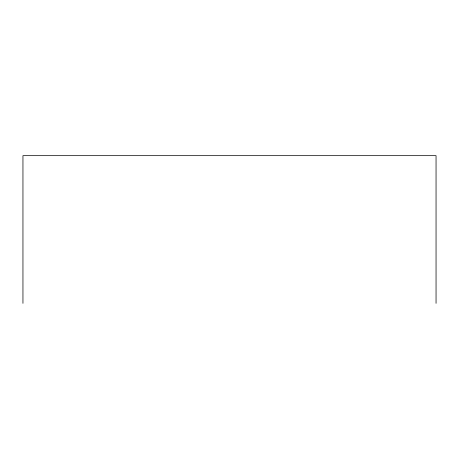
<?xml version="1.0" encoding="UTF-8"?>
<svg xmlns="http://www.w3.org/2000/svg" width="459" height="459" viewBox="0 0 459 459"><rect width="100%" height="100%" fill="white"/><g stroke="black" fill="none" stroke-linecap="round" stroke-linejoin="round"><path stroke-width="0.69" d="M436.05 303.336L436.05 155.664L22.95 155.664L22.95 303.336"/></g></svg>
